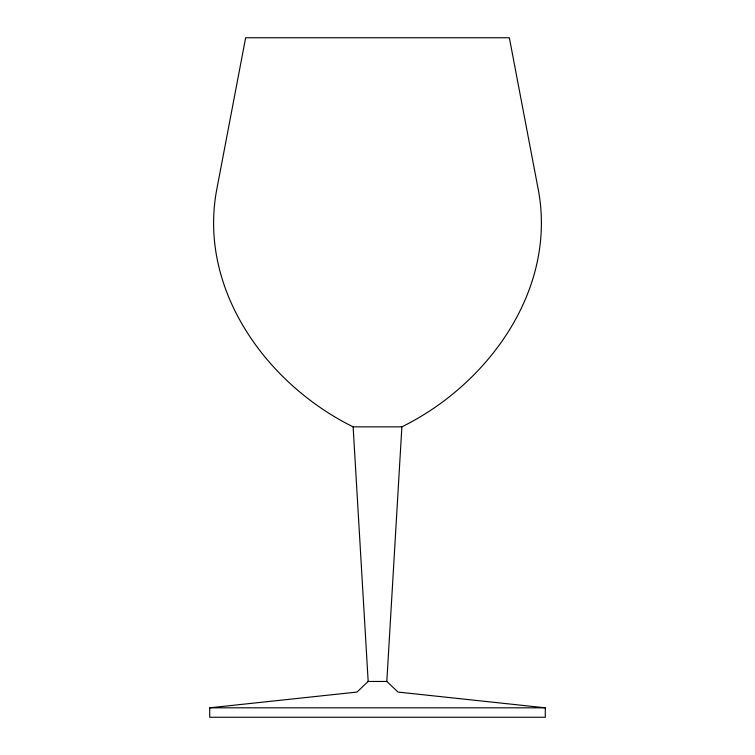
<?xml version="1.0" encoding="UTF-8"?>
<svg xmlns="http://www.w3.org/2000/svg" width="755" height="755" viewBox="0 0 755 755"><rect width="100%" height="100%" fill="white"/><g stroke="black" fill="none" stroke-linecap="round" stroke-linejoin="round"><path stroke-width="1.13" d="M386.824 681.463L368.176 681.463L356.955 692.071L209.701 707.812L209.701 717.25L545.299 717.25L545.299 707.812L398.045 692.071L386.824 681.463L401.877 426.849C489.344 383.691 558.172 287.778 537.787 187.08L509.342 37.75L245.658 37.75L217.213 187.08C196.828 287.778 265.656 383.691 353.123 426.849L401.877 426.849M209.701 707.812L545.299 707.812M353.123 426.849L368.176 681.463"/></g></svg>
